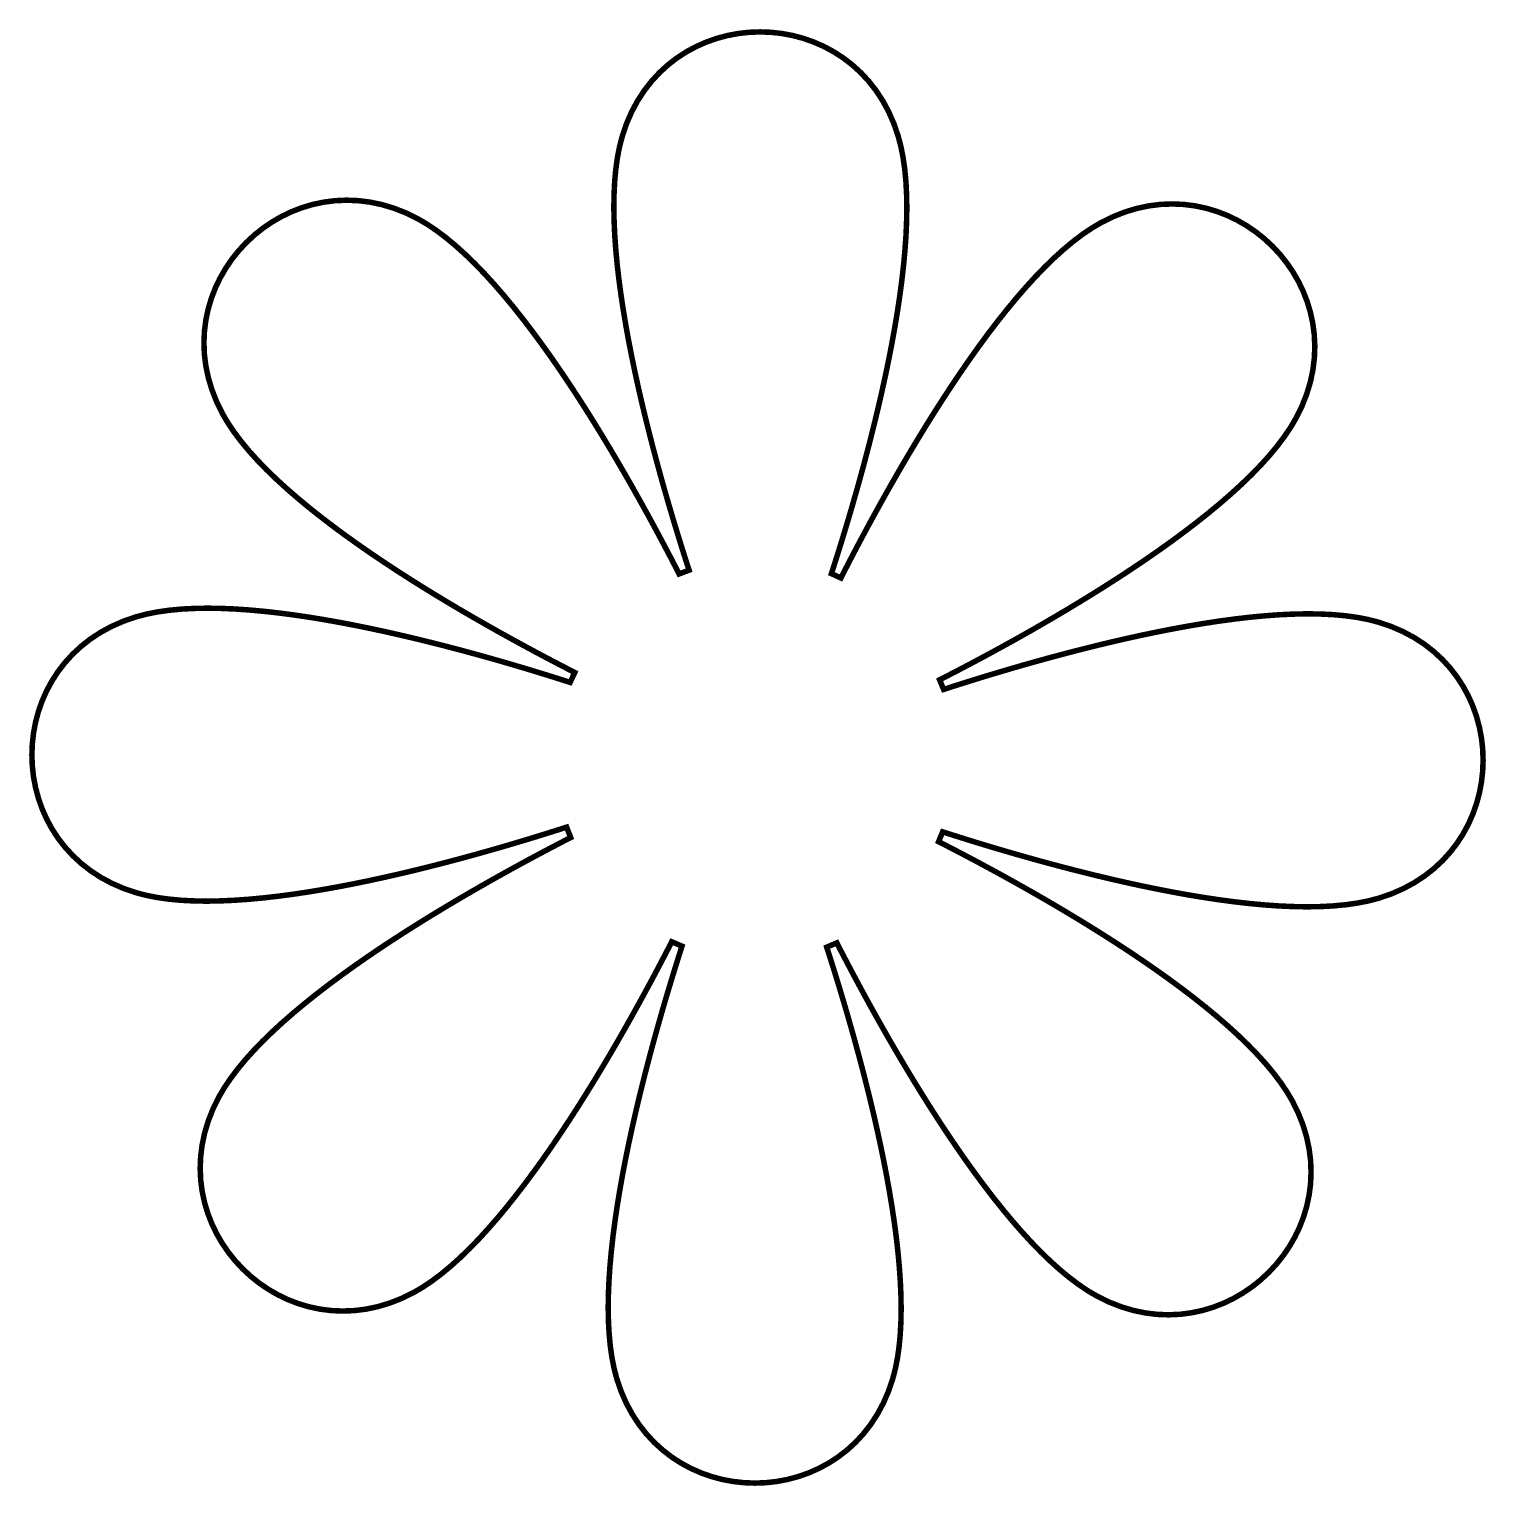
# Model space of a CAD drawing. Extents: x 0 to 49.1, y 0 to 49.1.
import ezdxf

# ---------------------------------------------------------------- set-up
doc = ezdxf.new("R2010")
doc.units = 0
doc.layers.get('0').update_dxf_attribs({"linetype": 'CONTINUOUS'})

msp = doc.modelspace()

# ---------------------------------------------------------------- linework, layer by layer
at = {"color": 0, "const_width": 0.186065}
msp.add_lwpolyline([(24.6456, 49.0229), (24.2753, 49.0092), (23.9069, 48.9681), (23.5425, 48.8993), (23.1836, 48.8031), (22.8322, 48.6794), (22.4903, 48.5283), (22.1596, 48.3497), (21.8419, 48.1436), (21.5394, 47.91), (21.2538, 47.649), (20.9867, 47.3604), (20.7403, 47.0444), (20.5165, 46.7008), (20.3169, 46.33), (20.1436, 45.9315), (19.9985, 45.5056), (19.9075, 45.1557), (19.8351, 44.7835), (19.7806, 44.3907), (19.7428, 43.9786), (19.7213, 43.5492), (19.7149, 43.1035), (19.7231, 42.6431), (19.7447, 42.1699), (19.7794, 41.685), (19.8261, 41.1901), (19.884, 40.6869), (19.9524, 40.1767), (20.0301, 39.6611), (20.1168, 39.1417), (20.2115, 38.6199), (20.3132, 38.0972), (20.4214, 37.5754), (20.535, 37.0558), (20.6533, 36.54), (20.7756, 36.0293), (20.901, 35.5257), (21.0286, 35.0303), (21.1576, 34.5449), (21.2874, 34.0708), (21.4169, 33.6097), (21.5454, 33.1631), (21.6722, 32.7325), (21.7964, 32.3194), (21.9171, 31.9254), (22.0336, 31.5519), (22.1451, 31.2007), (22.2507, 30.8731), (21.9149, 30.7474), (21.7597, 31.0493), (21.5915, 31.3728), (21.411, 31.7161), (21.2185, 32.0776), (21.0146, 32.4558), (20.7999, 32.8488), (20.5747, 33.2549), (20.3397, 33.6724), (20.0954, 34.0997), (19.8424, 34.535), (19.581, 34.9768), (19.3118, 35.4232), (19.0354, 35.8725), (18.7524, 36.3232), (18.4631, 36.7735), (18.1681, 37.2215), (17.8679, 37.666), (17.5632, 38.1049), (17.2542, 38.5364), (16.9417, 38.9593), (16.6261, 39.3715), (16.3081, 39.7715), (15.9878, 40.1575), (15.6661, 40.5279), (15.3435, 40.881), (15.0203, 41.215), (14.6971, 41.5283), (14.3744, 41.8192), (14.0531, 42.086), (13.7331, 42.3269), (13.4153, 42.5403), (13.1002, 42.7246), (12.6955, 42.9224), (12.2905, 43.0808), (11.8864, 43.2014), (11.4846, 43.2853), (11.0864, 43.334), (10.693, 43.3488), (10.3059, 43.3308), (9.92637, 43.2817), (9.55572, 43.2024), (9.19521, 43.0946), (8.84625, 42.9593), (8.51014, 42.7981), (8.18821, 42.6122), (7.88172, 42.4029), (7.59207, 42.1715), (7.32058, 41.9194), (7.06853, 41.6479), (6.83724, 41.3583), (6.62804, 41.0521), (6.44228, 40.7303), (6.28131, 40.3943), (6.14632, 40.0457), (6.03879, 39.6856), (5.95996, 39.3153), (5.91118, 38.9361), (5.89372, 38.5496), (5.90896, 38.1568), (5.95822, 37.759), (6.04281, 37.3579), (6.16406, 36.9544), (6.32329, 36.5501), (6.52181, 36.1463), (6.7034, 35.8371), (6.91342, 35.5253), (7.15028, 35.2112), (7.41233, 34.8958), (7.69797, 34.5792), (8.00553, 34.2619), (8.33339, 33.9446), (8.68001, 33.6275), (9.04372, 33.3115), (9.42285, 32.9967), (9.81586, 32.6837), (10.2211, 32.3733), (10.6369, 32.0657), (11.0617, 31.7614), (11.4939, 31.461), (11.9319, 31.1649), (12.3739, 30.8736), (12.8185, 30.5876), (13.2639, 30.3076), (13.7086, 30.0339), (14.1508, 29.7669), (14.5892, 29.5075), (15.0219, 29.2557), (15.4475, 29.0122), (15.864, 28.7776), (16.2703, 28.5524), (16.6644, 28.3368), (17.0449, 28.1317), (17.4099, 27.9372), (17.7581, 27.7542), (18.0875, 27.5829), (18.3969, 27.4239), (18.24, 27.09), (17.9128, 27.1946), (17.5619, 27.305), (17.1889, 27.4204), (16.7953, 27.54), (16.3825, 27.6629), (15.9522, 27.7885), (15.5058, 27.9158), (15.045, 28.044), (14.5713, 28.1724), (14.086, 28.3001), (13.5908, 28.4264), (13.0872, 28.5503), (12.5768, 28.6711), (12.0611, 28.7881), (11.5416, 28.9003), (11.0198, 29.0069), (10.4972, 29.1074), (9.97547, 29.2006), (9.45606, 29.2858), (8.94049, 29.3624), (8.43028, 29.4293), (7.92697, 29.4857), (7.43212, 29.5311), (6.94726, 29.5644), (6.47385, 29.585), (6.01351, 29.5918), (5.56771, 29.5843), (5.13797, 29.5615), (4.72592, 29.5226), (4.33296, 29.4669), (3.96067, 29.3936), (3.61062, 29.3018), (3.18468, 29.1556), (2.78618, 28.9811), (2.41521, 28.7807), (2.07172, 28.556), (1.75569, 28.3087), (1.46718, 28.0411), (1.20611, 27.7547), (0.972547, 27.4515), (0.766439, 27.1333), (0.587782, 26.8022), (0.436686, 26.4599), (0.312989, 26.1082), (0.216797, 25.749), (0.148112, 25.3843), (0.106879, 25.0158), (0.093153, 24.6456), (0.106879, 24.2754), (0.148112, 23.9071), (0.216797, 23.5425), (0.312989, 23.1836), (0.436632, 22.8324), (0.587782, 22.4903), (0.766439, 22.1596), (0.972493, 21.8419), (1.20611, 21.5394), (1.46718, 21.2538), (1.75569, 20.9867), (2.07172, 20.7403), (2.41521, 20.5164), (2.78618, 20.3169), (3.18468, 20.1436), (3.61062, 19.9983), (3.95546, 19.9088), (4.322, 19.8371), (4.70888, 19.7826), (5.11447, 19.7447), (5.53743, 19.7226), (5.97624, 19.7154), (6.42942, 19.7224), (6.89551, 19.7426), (7.37299, 19.7756), (7.86046, 19.8203), (8.35639, 19.876), (8.85938, 19.9419), (9.36783, 20.0174), (9.88043, 20.1015), (10.3956, 20.1936), (10.9118, 20.2926), (11.4277, 20.3982), (11.9418, 20.5093), (12.4526, 20.6251), (12.9586, 20.7449), (13.4583, 20.8679), (13.9504, 20.9935), (14.4332, 21.1206), (14.9054, 21.2486), (15.3654, 21.3767), (15.8118, 21.504), (16.2432, 21.63), (16.6581, 21.7536), (17.0547, 21.8743), (17.4319, 21.9911), (17.7882, 22.1033), (18.1221, 22.2101), (18.259, 21.8593), (17.9517, 21.7007), (17.624, 21.5294), (17.2775, 21.3464), (16.9139, 21.1518), (16.5347, 20.9464), (16.1417, 20.7304), (15.7364, 20.5047), (15.3204, 20.2693), (14.8956, 20.0251), (14.4632, 19.7725), (14.0251, 19.5119), (13.5831, 19.244), (13.1385, 18.9692), (12.6931, 18.6878), (12.2484, 18.4006), (11.8062, 18.1081), (11.3681, 17.8106), (10.9356, 17.5085), (10.5105, 17.2026), (10.0942, 16.8935), (9.68864, 16.5812), (9.29525, 16.2668), (8.91564, 15.9503), (8.55154, 15.6325), (8.20458, 15.3137), (7.87631, 14.9947), (7.56842, 14.6757), (7.2825, 14.3574), (7.02024, 14.04), (6.78326, 13.7244), (6.57314, 13.4109), (6.39154, 13.1), (6.19379, 12.6954), (6.03532, 12.2904), (5.91476, 11.8863), (5.83078, 11.4845), (5.78211, 11.0863), (5.76736, 10.693), (5.78526, 10.3059), (5.83453, 9.92632), (5.91374, 9.55567), (6.0216, 9.19521), (6.15679, 8.84625), (6.31803, 8.51014), (6.50396, 8.18821), (6.71326, 7.88172), (6.94461, 7.59207), (7.19672, 7.32053), (7.46821, 7.06847), (7.75776, 6.83718), (8.06413, 6.62804), (8.38585, 6.44228), (8.72174, 6.28125), (9.07042, 6.14632), (9.43061, 6.03879), (9.80089, 5.95996), (10.18, 5.91114), (10.5666, 5.89372), (10.9594, 5.90896), (11.3571, 5.95822), (11.7583, 6.04281), (12.1617, 6.16406), (12.566, 6.32329), (12.9699, 6.52175), (13.2771, 6.70215), (13.5869, 6.91058), (13.8988, 7.14561), (14.2124, 7.4056), (14.5269, 7.68886), (14.8422, 7.99392), (15.1578, 8.31917), (15.4729, 8.66297), (15.7872, 9.02376), (16.1001, 9.39996), (16.4114, 9.78987), (16.7203, 10.1921), (17.0265, 10.6048), (17.3293, 11.0266), (17.6285, 11.4558), (17.9233, 11.8908), (18.2136, 12.3301), (18.4985, 12.7721), (18.7778, 13.2151), (19.0508, 13.6574), (19.3172, 14.0978), (19.5764, 14.5343), (19.8279, 14.9656), (20.0713, 15.3899), (20.306, 15.8058), (20.5315, 16.2115), (20.7475, 16.6056), (20.9533, 16.9863), (21.1487, 17.3522), (21.3329, 17.7015), (21.5056, 18.0329), (21.6661, 18.3446), (22.0122, 18.1964), (21.9072, 17.8668), (21.7965, 17.5142), (21.681, 17.1397), (21.5614, 16.745), (21.4385, 16.3317), (21.3133, 15.9011), (21.1864, 15.4547), (21.0586, 14.9943), (20.9308, 14.5211), (20.8039, 14.0368), (20.6783, 13.5428), (20.5551, 13.0407), (20.4351, 12.532), (20.3192, 12.018), (20.2078, 11.5005), (20.1021, 10.9809), (20.0026, 10.4607), (19.9103, 9.94129), (19.826, 9.42437), (19.7503, 8.9114), (19.6842, 8.40381), (19.6285, 7.90315), (19.5838, 7.41097), (19.5511, 6.92876), (19.531, 6.45801), (19.5246, 6.00022), (19.5324, 5.55692), (19.5553, 5.12961), (19.5943, 4.71978), (19.6499, 4.329), (19.7229, 3.95871), (19.8143, 3.61046), (19.9606, 3.18457), (20.1349, 2.78614), (20.3354, 2.41515), (20.5601, 2.07167), (20.8074, 1.75564), (21.0751, 1.46713), (21.3615, 1.20605), (21.6647, 0.972493), (21.9828, 0.766385), (22.314, 0.587782), (22.6563, 0.436632), (23.0081, 0.312933), (23.3671, 0.216797), (23.7319, 0.148058), (24.1003, 0.106879), (24.4706, 0.093099), (24.8408, 0.106825), (25.209, 0.148058), (25.5736, 0.216743), (25.9325, 0.312933), (26.2839, 0.436578), (26.6258, 0.587728), (26.9565, 0.766331), (27.2742, 0.972439), (27.5767, 1.206), (27.8625, 1.46707), (28.1294, 1.75558), (28.3758, 2.07161), (28.5997, 2.4151), (28.7992, 2.78608), (28.9725, 3.18457), (29.1178, 3.61046), (29.2078, 3.95697), (29.2797, 4.32542), (29.3342, 4.71419), (29.3721, 5.12196), (29.394, 5.5471), (29.401, 5.98812), (29.3936, 6.44363), (29.3728, 6.91211), (29.3393, 7.39199), (29.294, 7.88183), (29.2376, 8.38021), (29.1708, 8.88553), (29.0946, 9.39632), (29.0097, 9.91114), (28.9168, 10.4284), (28.8168, 10.9468), (28.7104, 11.4647), (28.5985, 11.9806), (28.4819, 12.493), (28.3613, 13.0005), (28.2375, 13.5016), (28.1113, 13.9947), (27.9835, 14.4785), (27.8549, 14.9512), (27.7264, 15.4117), (27.5986, 15.8582), (27.4724, 16.2893), (27.3485, 16.7035), (27.2278, 17.0994), (27.1111, 17.4754), (26.9992, 17.8301), (26.8926, 18.1619), (27.2321, 18.3076), (27.3893, 18.0028), (27.5592, 17.6768), (27.7411, 17.3317), (27.9349, 16.9689), (28.1396, 16.59), (28.355, 16.1971), (28.5806, 15.7914), (28.8157, 15.3747), (29.06, 14.9486), (29.3128, 14.515), (29.5738, 14.0754), (29.8422, 13.6313), (30.1178, 13.1847), (30.3999, 12.7369), (30.6881, 12.2898), (30.9817, 11.845), (31.2804, 11.4041), (31.5836, 10.9688), (31.8908, 10.5408), (32.2014, 10.1217), (32.5151, 9.71317), (32.8313, 9.31689), (33.1493, 8.93446), (33.4689, 8.5676), (33.7893, 8.21793), (34.1103, 7.88715), (34.4311, 7.57693), (34.7513, 7.28885), (35.0704, 7.02463), (35.3879, 6.78586), (35.7033, 6.57428), (36.0161, 6.3915), (36.4207, 6.19379), (36.8257, 6.03532), (37.2297, 5.91471), (37.6315, 5.83078), (38.0297, 5.78211), (38.4231, 5.76736), (38.8103, 5.78532), (39.1897, 5.83453), (39.5604, 5.91374), (39.921, 6.02165), (40.2699, 6.1569), (40.606, 6.31814), (40.9279, 6.50407), (41.2344, 6.71343), (41.524, 6.94482), (41.7956, 7.19689), (42.0476, 7.46843), (42.2789, 7.75803), (42.4881, 8.0644), (42.6739, 8.38618), (42.8349, 8.72211), (42.9699, 9.07081), (43.0774, 9.43099), (43.1563, 9.80126), (43.205, 10.1804), (43.2225, 10.5671), (43.2072, 10.9599), (43.1579, 11.3576), (43.0733, 11.7588), (42.9521, 12.1622), (42.7929, 12.5665), (42.5944, 12.9703), (42.4114, 13.2817), (42.1997, 13.5957), (41.9608, 13.9117), (41.6967, 14.2294), (41.4085, 14.5481), (41.0982, 14.8674), (40.7675, 15.1868), (40.4179, 15.5057), (40.0511, 15.8238), (39.6687, 16.1404), (39.2725, 16.455), (38.8639, 16.7671), (38.4449, 17.0764), (38.0167, 17.3822), (37.5814, 17.684), (37.1404, 17.9814), (36.6954, 18.2737), (36.2481, 18.5606), (35.8, 18.8415), (35.3529, 19.116), (34.9085, 19.3835), (34.4682, 19.6433), (34.0339, 19.8953), (33.6072, 20.1388), (33.1897, 20.3733), (32.7831, 20.5982), (32.3889, 20.8132), (32.0089, 21.0175), (31.6449, 21.211), (31.2982, 21.3928), (30.9707, 21.5626), (30.6639, 21.7199), (30.8008, 22.0517), (31.1237, 21.9479), (31.4712, 21.8382), (31.8417, 21.7231), (32.2333, 21.6035), (32.6449, 21.4803), (33.0746, 21.3542), (33.521, 21.2263), (33.9824, 21.0971), (34.4574, 20.9676), (34.9442, 20.8388), (35.4414, 20.7111), (35.9474, 20.5857), (36.4607, 20.4633), (36.9797, 20.3447), (37.5028, 20.2308), (38.0283, 20.1225), (38.5549, 20.0206), (39.0808, 19.9256), (39.6047, 19.8388), (40.1249, 19.7607), (40.6397, 19.6922), (41.1476, 19.6343), (41.6472, 19.5876), (42.1367, 19.5532), (42.6147, 19.5318), (43.0796, 19.524), (43.5297, 19.531), (43.9637, 19.5533), (44.3799, 19.5921), (44.7765, 19.6479), (45.1522, 19.7217), (45.5056, 19.8143), (45.9315, 19.9606), (46.33, 20.1349), (46.701, 20.3354), (47.0444, 20.5601), (47.3604, 20.8074), (47.649, 21.075), (47.91, 21.3614), (48.1436, 21.6646), (48.3497, 21.9828), (48.5283, 22.3139), (48.6794, 22.6563), (48.8032, 23.0079), (48.8993, 23.3671), (48.9681, 23.7318), (49.0093, 24.1003), (49.0231, 24.4706), (49.0093, 24.8407), (48.9681, 25.209), (48.8993, 25.5736), (48.8032, 25.9325), (48.6796, 26.2838), (48.5283, 26.6258), (48.3497, 26.9565), (48.1436, 27.274), (47.91, 27.5767), (47.649, 27.8624), (47.3604, 28.1294), (47.0444, 28.3757), (46.701, 28.5997), (46.33, 28.7992), (45.9315, 28.9725), (45.5056, 29.1176), (45.154, 29.209), (44.78, 29.2815), (44.3853, 29.3362), (43.9712, 29.374), (43.5394, 29.3954), (43.0914, 29.4015), (42.6288, 29.3929), (42.1531, 29.3707), (41.6658, 29.3354), (41.1686, 29.2882), (40.6629, 29.2296), (40.1503, 29.1604), (39.6324, 29.0818), (39.1106, 28.9943), (38.5865, 28.8987), (38.0619, 28.7961), (37.5381, 28.6872), (37.0165, 28.5728), (36.499, 28.4536), (35.9869, 28.3306), (35.4819, 28.2044), (34.9856, 28.0761), (34.4992, 27.9465), (34.0246, 27.8163), (33.5632, 27.6863), (33.1165, 27.5574), (32.6862, 27.4303), (32.2737, 27.3061), (31.8807, 27.1853), (31.5086, 27.0689), (31.159, 26.9578), (30.8336, 26.8526), (30.6988, 27.1767), (30.9981, 27.3303), (31.3194, 27.4969), (31.6613, 27.6764), (32.0218, 27.8679), (32.3994, 28.071), (32.7924, 28.2853), (33.1986, 28.51), (33.6169, 28.7449), (34.0453, 28.9892), (34.4819, 29.2425), (34.9253, 29.5042), (35.3736, 29.7739), (35.8251, 30.051), (36.2781, 30.3349), (36.7308, 30.625), (37.1817, 30.9211), (37.6289, 31.2225), (38.0707, 31.5285), (38.5053, 31.8387), (38.9311, 32.1528), (39.3462, 32.4699), (39.7493, 32.7897), (40.1382, 33.1115), (40.5115, 33.435), (40.8674, 33.7594), (41.2039, 34.0846), (41.5196, 34.4096), (41.8128, 34.734), (42.0815, 35.0575), (42.3243, 35.3793), (42.5392, 35.6989), (42.7247, 36.016), (42.9224, 36.4207), (43.0808, 36.8257), (43.2014, 37.2297), (43.2854, 37.6315), (43.334, 38.0297), (43.3488, 38.4231), (43.3308, 38.8103), (43.2817, 39.1897), (43.2024, 39.5604), (43.0946, 39.9208), (42.9593, 40.2699), (42.7981, 40.606), (42.6122, 40.9279), (42.4029, 41.2344), (42.1715, 41.524), (41.9194, 41.7956), (41.6479, 42.0476), (41.3583, 42.2789), (41.0521, 42.4881), (40.7303, 42.6739), (40.3944, 42.8349), (40.0457, 42.9697), (39.6856, 43.0774), (39.3153, 43.1561), (38.9361, 43.2049), (38.5496, 43.2224), (38.1568, 43.2071), (37.759, 43.1579), (37.3579, 43.0733), (36.9544, 42.9521), (36.5501, 42.7928), (36.1464, 42.5943), (35.8328, 42.4101), (35.5168, 42.1968), (35.1988, 41.9561), (34.879, 41.6896), (34.5583, 41.3992), (34.2369, 41.0862), (33.9156, 40.7528), (33.5947, 40.4003), (33.2749, 40.0304), (32.9564, 39.6449), (32.64, 39.2456), (32.3261, 38.8338), (32.0153, 38.4114), (31.7081, 37.9803), (31.4049, 37.5418), (31.1062, 37.0978), (30.8126, 36.65), (30.5247, 36.1999), (30.2429, 35.7493), (29.9678, 35.3), (29.6997, 34.8535), (29.4393, 34.4114), (29.1871, 33.9757), (28.9436, 33.5478), (28.7093, 33.1296), (28.4846, 32.7225), (28.2703, 32.3285), (28.0665, 31.949), (27.8742, 31.5858), (27.6935, 31.2407), (27.5251, 30.9151), (27.3696, 30.611), (27.0501, 30.7567), (27.1532, 31.0771), (27.2626, 31.4225), (27.3776, 31.7912), (27.4971, 32.1818), (27.6204, 32.5925), (27.7468, 33.0218), (27.8751, 33.4681), (28.0047, 33.9299), (28.1347, 34.4054), (28.2644, 34.8932), (28.3928, 35.3917), (28.5189, 35.899), (28.6422, 36.414), (28.7617, 36.935), (28.8765, 37.46), (28.9858, 37.9879), (29.0889, 38.5169), (29.1847, 39.0454), (29.2725, 39.5719), (29.3515, 40.0947), (29.4208, 40.6122), (29.4796, 41.1231), (29.5269, 41.6253), (29.5621, 42.1176), (29.5842, 42.5985), (29.5922, 43.066), (29.5857, 43.5188), (29.5635, 43.9551), (29.5249, 44.3736), (29.4689, 44.7726), (29.3949, 45.1504), (29.3018, 45.5056), (29.1556, 45.9315), (28.9812, 46.33), (28.7807, 46.7008), (28.556, 47.0444), (28.3087, 47.3604), (28.041, 47.649), (27.7546, 47.91), (27.4514, 48.1436), (27.1333, 48.3497), (26.8021, 48.5283), (26.4597, 48.6794), (26.1081, 48.8031), (25.7489, 48.8993), (25.3842, 48.9681), (25.0158, 49.0092), (24.6456, 49.0229)], close=True, dxfattribs=at)

doc.saveas('drawing.dxf')
